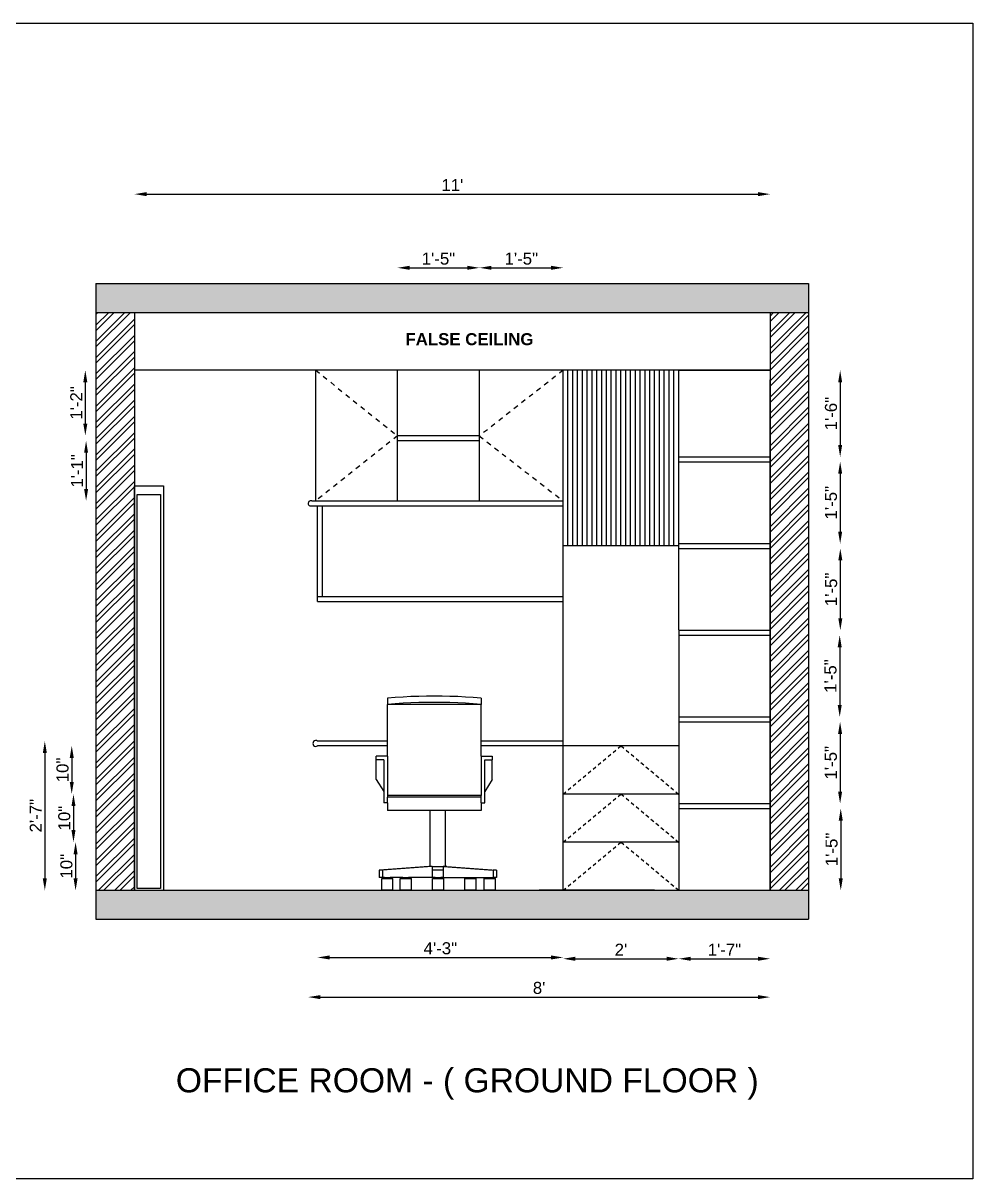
# Model space of a CAD drawing. Header units: feet. Extents: x 2272 to 4893, y 337 to 2916.
# Drawn here: x 3131 to 3328.2, y 1481.5 to 1721.5 of the extents above; entities that cross this region are included whole.
import ezdxf

# ---------------------------------------------------------------- set-up
doc = ezdxf.new("R2010")
doc.units = ezdxf.units.FT
doc.linetypes.add('JIS_02_0.7', pattern=[1.35, 0.75, -0.6])
doc.linetypes.add('JIS_02_1.0', pattern=[2, 1, -1])
doc.layers.add('Door', color=15, linetype='Continuous')
doc.layers.add('Edges', color=7, linetype='Continuous')
doc.styles.get("Standard").update_dxf_attribs({"font": 'arial.ttf'})
doc.dimstyles.new('ISO-25', dxfattribs={"dimtxt": 2.5, "dimasz": 2.5, "dimexe": 1.25, "dimexo": 0.625, "dimtad": 1, "dimdec": 0, "dimlunit": 4, "dimtxsty": 'Standard', "dimcen": 2.5, "dimse1": 1, "dimse2": 1, "dimadec": 0, "dimazin": 0, "dimtfac": 1, "dimtdec": 0, "dimtmove": 0, "dimatfit": 3, "dimfxl": 1, "dimarcsym": 0})

# ---------------------------------------------------------------- blocks, each defined once
blk = doc.blocks.new('Office Chair bk')
at = {"layer": 'Edges'}
for p, q in [((-21.98, 51.05), (-26.13, 50.72)), ((-26.13, 50.72), (-26.13, 47.38)), ((-17.81, 51.31), (-21.98, 51.05)), ((-13.65, 51.51), (-17.81, 51.31)), ((-9.48, 51.66), (-13.65, 51.51)), ((-5.31, 51.75), (-9.48, 51.66)), ((-1.13, 51.78), (-5.31, 51.75)), ((3.04, 51.75), (-1.13, 51.78)), ((7.21, 51.66), (3.04, 51.75)), ((11.38, 51.51), (7.21, 51.66)), ((15.55, 51.31), (11.38, 51.51)), ((19.71, 51.05), (15.55, 51.31)), ((23.87, 50.72), (19.71, 51.05)), ((23.87, 50.72), (23.87, 47.38)), ((-21.98, 47.7), (-26.13, 47.38)), ((23.87, 47.38), (-26.13, 47.38)), ((-26.13, 19.72), (-26.13, 47.38)), ((-17.81, 47.96), (-21.98, 47.7)), ((-13.65, 48.16), (-17.81, 47.96)), ((-9.48, 48.31), (-13.65, 48.16)), ((-5.31, 48.4), (-9.48, 48.31)), ((-1.13, 48.43), (-5.31, 48.4)), ((3.04, 48.4), (-1.13, 48.43)), ((7.21, 48.31), (3.04, 48.4)), ((11.38, 48.16), (7.21, 48.31)), ((15.55, 47.96), (11.38, 48.16)), ((19.71, 47.7), (15.55, 47.96)), ((23.87, 47.38), (19.71, 47.7)), ((23.87, 19.72), (23.87, 47.38)), ((-26.13, 19.72), (-32.13, 19.72)), ((-32.13, 17.72), (-32.13, 19.72)), ((-26.13, 19.72), (-26.13, -1.28)), ((23.87, 19.72), (29.87, 19.72)), ((23.87, 19.72), (23.87, -1.28)), ((29.87, 19.72), (29.87, 17.72)), ((-28.13, 17.72), (-32.13, 17.72)), ((-32.13, 7.16), (-32.13, 17.72)), ((-28.13, 17.72), (-28.13, 0.72)), ((25.87, 17.72), (29.87, 17.72)), ((25.87, 0.72), (25.87, 17.72)), ((29.87, 7.16), (29.87, 17.72)), ((-32.13, 7.16), (-28.13, 0.72)), ((29.87, 7.16), (25.87, 0.72)), ((-28.13, 0.72), (-28.13, -5.31)), ((25.87, -5.31), (25.87, 0.72)), ((-26.13, -5.31), (-28.13, -5.31)), ((23.87, -1.28), (-26.13, -1.28)), ((-26.13, -1.28), (-26.13, -2.28)), ((23.87, -2.28), (-26.13, -2.28)), ((-26.13, -5.31), (-26.13, -2.28)), ((-26.13, -5.31), (-26.13, -9.28)), ((23.87, -2.28), (23.87, -1.28)), ((23.87, -5.31), (23.87, -2.28)), ((23.87, -5.31), (25.87, -5.31)), ((23.87, -5.31), (23.87, -9.28)), ((-3.33, -9.28), (-26.13, -9.28)), ((-3.33, -39.28), (-3.33, -9.28)), ((4.82, -9.28), (-3.33, -9.28)), ((4.82, -39.28), (4.82, -9.28)), ((23.87, -9.28), (4.82, -9.28)), ((-4.01, -39.28), (-30.64, -41.28)), ((-28.82, -41.28), (-30.64, -41.28)), ((-30.64, -41.28), (-30.64, -45.28)), ((-2.19, -39.28), (-28.82, -41.28)), ((-28.82, -41.28), (-28.82, -45.28)), ((-3.33, -39.28), (-4.01, -39.28)), ((-3.2, -39.28), (-3.33, -39.28)), ((-2.19, -39.28), (-3.07, -39.28)), ((-2.19, -39.28), (-2.19, -41.28)), ((-2.19, -39.28), (3.69, -39.28)), ((3.69, -41.28), (-2.19, -41.28)), ((-2.19, -41.28), (-2.19, -45.28)), ((3.69, -39.28), (3.69, -41.28)), ((3.69, -39.28), (30.32, -41.28)), ((4.57, -39.28), (3.69, -39.28)), ((3.69, -41.28), (3.69, -45.28)), ((4.82, -39.28), (4.7, -39.28)), ((5.5, -39.28), (4.82, -39.28)), ((5.5, -39.28), (32.13, -41.28)), ((30.32, -41.28), (30.32, -45.28)), ((32.13, -41.28), (30.32, -41.28)), ((32.13, -41.28), (32.13, -45.28)), ((-28.82, -45.28), (-30.64, -45.28)), ((-29.25, -45.78), (-27.75, -45.78)), ((-29.25, -51.78), (-29.25, -45.78)), ((-27.75, -45.28), (-28.82, -45.28)), ((-27.75, -45.78), (-27.75, -45.28)), ((-27.75, -45.28), (-24.75, -45.28)), ((-27.75, -45.78), (-24.75, -45.78)), ((-24.75, -45.78), (-24.75, -45.28)), ((-17.88, -45.28), (-24.75, -45.28)), ((-24.75, -45.78), (-23.25, -45.78)), ((-23.25, -51.78), (-23.25, -45.78)), ((-19.38, -45.78), (-17.88, -45.78)), ((-19.38, -51.78), (-19.38, -45.78)), ((-17.88, -45.78), (-17.88, -45.28)), ((-17.88, -45.28), (-14.88, -45.28)), ((-17.88, -45.78), (-14.88, -45.78)), ((-14.88, -45.78), (-14.88, -45.28)), ((-2.19, -45.28), (-14.88, -45.28)), ((-14.88, -45.78), (-13.38, -45.78)), ((-13.38, -51.78), (-13.38, -45.78)), ((-0.6, -45.28), (-2.19, -45.28)), ((-2.1, -45.78), (-0.6, -45.78)), ((-2.1, -51.78), (-2.1, -45.78)), ((-0.6, -45.78), (-0.6, -45.28)), ((-0.6, -45.28), (2.4, -45.28)), ((-0.6, -45.78), (2.4, -45.78)), ((2.4, -45.78), (2.4, -45.28)), ((3.69, -45.28), (2.4, -45.28)), ((2.4, -45.78), (3.9, -45.78)), ((3.69, -45.28), (16.76, -45.28)), ((3.9, -51.78), (3.9, -45.78)), ((15.26, -45.78), (16.76, -45.78)), ((15.26, -51.78), (15.26, -45.78)), ((16.76, -45.78), (16.76, -45.28)), ((16.76, -45.28), (19.76, -45.28)), ((16.76, -45.78), (19.76, -45.78)), ((19.76, -45.78), (19.76, -45.28)), ((19.76, -45.28), (27.05, -45.28)), ((19.76, -45.78), (21.26, -45.78)), ((21.26, -51.78), (21.26, -45.78)), ((25.55, -45.78), (27.05, -45.78)), ((25.55, -51.78), (25.55, -45.78)), ((27.05, -45.78), (27.05, -45.28)), ((27.05, -45.28), (30.05, -45.28)), ((27.05, -45.78), (30.05, -45.78)), ((30.05, -45.78), (30.05, -45.28)), ((30.05, -45.28), (30.32, -45.28)), ((30.05, -45.78), (31.55, -45.78)), ((32.13, -45.28), (30.32, -45.28)), ((31.55, -51.78), (31.55, -45.78)), ((-29.25, -51.78), (-23.25, -51.78)), ((-19.38, -51.78), (-13.38, -51.78)), ((-2.1, -51.78), (3.9, -51.78)), ((15.26, -51.78), (21.26, -51.78)), ((25.55, -51.78), (31.55, -51.78))]:
    blk.add_line(p, q, dxfattribs=at)
blk = doc.blocks.new('*D198')
at = {"layer": 'Defpoints', "color": 0, "transparency": 16777216}
for p in [(3225.76, 1670.71), (3208.76, 1649.43), (3225.76, 1649.43)]:
    blk.add_point(p, dxfattribs=at)
at = {"layer": 'Door', "color": 0, "lineweight": -2, "transparency": 16777216}
blk.add_line((3211.26, 1670.71), (3223.26, 1670.71), dxfattribs=at)
at = {"layer": 'Door', "color": 0, "transparency": 16777216}
for points in [[(3211.26, 1671.13), (3211.26, 1670.3), (3208.76, 1670.71)], [(3223.26, 1671.13), (3223.26, 1670.3), (3225.76, 1670.71)]]:
    blk.add_solid(points, dxfattribs=at)
at = {"layer": 'Door', "color": 0, "transparency": 16777216, "insert": (3217.26, 1672.61), "char_height": 2.5, "attachment_point": 5}
blk.add_mtext('1\'-5"', dxfattribs=at)
blk = doc.blocks.new('*D199')
at = {"layer": 'Defpoints', "color": 0, "transparency": 16777216}
for p in [(3243.15, 1670.71), (3225.76, 1649.43), (3243.15, 1649.43)]:
    blk.add_point(p, dxfattribs=at)
at = {"layer": 'Door', "color": 0, "lineweight": -2, "transparency": 16777216}
blk.add_line((3228.26, 1670.71), (3240.65, 1670.71), dxfattribs=at)
at = {"layer": 'Door', "color": 0, "transparency": 16777216}
for points in [[(3228.26, 1671.13), (3228.26, 1670.3), (3225.76, 1670.71)], [(3240.65, 1671.13), (3240.65, 1670.3), (3243.15, 1670.71)]]:
    blk.add_solid(points, dxfattribs=at)
at = {"layer": 'Door', "color": 0, "transparency": 16777216, "insert": (3234.46, 1672.61), "char_height": 2.5, "attachment_point": 5}
blk.add_mtext('1\'-5"', dxfattribs=at)
blk = doc.blocks.new('*D202')
at = {"layer": 'Defpoints', "color": 0, "transparency": 16777216}
for p in [(3192.15, 1572.43), (3243.15, 1572.43), (3243.15, 1527.49)]:
    blk.add_point(p, dxfattribs=at)
at = {"layer": 'Door', "color": 0, "lineweight": -2, "transparency": 16777216}
blk.add_line((3194.65, 1527.49), (3240.65, 1527.49), dxfattribs=at)
at = {"layer": 'Door', "color": 0, "transparency": 16777216}
for points in [[(3194.65, 1527.91), (3194.65, 1527.07), (3192.15, 1527.49)], [(3240.65, 1527.91), (3240.65, 1527.07), (3243.15, 1527.49)]]:
    blk.add_solid(points, dxfattribs=at)
at = {"layer": 'Door', "color": 0, "transparency": 16777216, "insert": (3217.65, 1529.39), "char_height": 2.5, "attachment_point": 5}
blk.add_mtext('4\'-3"', dxfattribs=at)
blk = doc.blocks.new('*D203')
at = {"layer": 'Defpoints', "color": 0, "transparency": 16777216}
for p in [(3267.15, 1541.43), (3286.13, 1541.43), (3286.13, 1527.22)]:
    blk.add_point(p, dxfattribs=at)
at = {"layer": 'Door', "color": 0, "lineweight": -2, "transparency": 16777216}
blk.add_line((3269.65, 1527.22), (3283.63, 1527.22), dxfattribs=at)
at = {"layer": 'Door', "color": 0, "transparency": 16777216}
for points in [[(3269.65, 1527.64), (3269.65, 1526.8), (3267.15, 1527.22)], [(3283.63, 1527.64), (3283.63, 1526.8), (3286.13, 1527.22)]]:
    blk.add_solid(points, dxfattribs=at)
at = {"layer": 'Door', "color": 0, "transparency": 16777216, "insert": (3276.64, 1529.1), "char_height": 2.5, "attachment_point": 5}
blk.add_mtext('1\'-7"', dxfattribs=at)
blk = doc.blocks.new('*D204')
at = {"layer": 'Defpoints', "color": 0, "transparency": 16777216}
for p in [(3243.15, 1541.43), (3267.15, 1541.43), (3267.15, 1527.22)]:
    blk.add_point(p, dxfattribs=at)
at = {"layer": 'Door', "color": 0, "lineweight": -2, "transparency": 16777216}
blk.add_line((3245.65, 1527.22), (3264.65, 1527.22), dxfattribs=at)
at = {"layer": 'Door', "color": 0, "transparency": 16777216}
for points in [[(3245.65, 1527.64), (3245.65, 1526.8), (3243.15, 1527.22)], [(3264.65, 1527.64), (3264.65, 1526.8), (3267.15, 1527.22)]]:
    blk.add_solid(points, dxfattribs=at)
at = {"layer": 'Door', "color": 0, "transparency": 16777216, "insert": (3255.15, 1529.1), "char_height": 2.5, "attachment_point": 5}
blk.add_mtext("2'", dxfattribs=at)
blk = doc.blocks.new('*D205')
at = {"layer": 'Defpoints', "color": 0, "transparency": 16777216}
for p in [(3243.11, 1561.43), (3141.46, 1551.43), (3243.15, 1551.43)]:
    blk.add_point(p, dxfattribs=at)
at = {"layer": 'Door', "color": 0, "lineweight": -2, "transparency": 16777216}
blk.add_line((3141.46, 1558.93), (3141.46, 1553.93), dxfattribs=at)
at = {"layer": 'Door', "color": 0, "transparency": 16777216}
for points in [[(3141.05, 1558.93), (3141.88, 1558.93), (3141.46, 1561.43)], [(3141.05, 1553.93), (3141.88, 1553.93), (3141.46, 1551.43)]]:
    blk.add_solid(points, dxfattribs=at)
at = {"layer": 'Door', "color": 0, "transparency": 16777216, "insert": (3139.56, 1556.43), "char_height": 2.5, "attachment_point": 5, "rotation": 90}
blk.add_mtext('10"', dxfattribs=at)
blk = doc.blocks.new('*D206')
at = {"layer": 'Defpoints', "color": 0, "transparency": 16777216}
for p in [(3243.2, 1571.43), (3141.1, 1561.43), (3243.11, 1561.43)]:
    blk.add_point(p, dxfattribs=at)
at = {"layer": 'Door', "color": 0, "lineweight": -2, "transparency": 16777216}
blk.add_line((3141.1, 1568.93), (3141.1, 1563.93), dxfattribs=at)
at = {"layer": 'Door', "color": 0, "transparency": 16777216}
for points in [[(3140.69, 1568.93), (3141.52, 1568.93), (3141.1, 1571.43)], [(3140.69, 1563.93), (3141.52, 1563.93), (3141.1, 1561.43)]]:
    blk.add_solid(points, dxfattribs=at)
at = {"layer": 'Door', "color": 0, "transparency": 16777216, "insert": (3139.2, 1566.43), "char_height": 2.5, "attachment_point": 5, "rotation": 90}
blk.add_mtext('10"', dxfattribs=at)
blk = doc.blocks.new('*D207')
at = {"layer": 'Defpoints', "color": 0, "transparency": 16777216}
for p in [(3243.15, 1551.43), (3141.9, 1541.43), (3238.15, 1541.43)]:
    blk.add_point(p, dxfattribs=at)
at = {"layer": 'Door', "color": 0, "lineweight": -2, "transparency": 16777216}
blk.add_line((3141.9, 1548.93), (3141.9, 1543.93), dxfattribs=at)
at = {"layer": 'Door', "color": 0, "transparency": 16777216}
for points in [[(3141.48, 1548.93), (3142.32, 1548.93), (3141.9, 1551.43)], [(3141.48, 1543.93), (3142.32, 1543.93), (3141.9, 1541.43)]]:
    blk.add_solid(points, dxfattribs=at)
at = {"layer": 'Door', "color": 0, "transparency": 16777216, "insert": (3140, 1546.43), "char_height": 2.5, "attachment_point": 5, "rotation": 90}
blk.add_mtext('10"', dxfattribs=at)
blk = doc.blocks.new('*D208')
at = {"layer": 'Defpoints', "color": 0, "transparency": 16777216}
for p in [(3208.78, 1634.79), (3144.08, 1622.29), (3208.76, 1622.29)]:
    blk.add_point(p, dxfattribs=at)
at = {"layer": 'Door', "color": 0, "lineweight": -2, "transparency": 16777216}
blk.add_line((3144.08, 1632.29), (3144.08, 1624.79), dxfattribs=at)
at = {"layer": 'Door', "color": 0, "transparency": 16777216}
for points in [[(3143.67, 1632.29), (3144.5, 1632.29), (3144.08, 1634.79)], [(3143.67, 1624.79), (3144.5, 1624.79), (3144.08, 1622.29)]]:
    blk.add_solid(points, dxfattribs=at)
at = {"layer": 'Door', "color": 0, "transparency": 16777216, "insert": (3142.2, 1628.54), "char_height": 2.5, "attachment_point": 5, "rotation": 90}
blk.add_mtext('1\'-1"', dxfattribs=at)
blk = doc.blocks.new('*D209')
at = {"layer": 'Defpoints', "color": 0, "transparency": 16777216}
for p in [(3208.76, 1649.43), (3143.92, 1635.86), (3208.76, 1635.86)]:
    blk.add_point(p, dxfattribs=at)
at = {"layer": 'Door', "color": 0, "lineweight": -2, "transparency": 16777216}
blk.add_line((3143.92, 1646.93), (3143.92, 1638.36), dxfattribs=at)
at = {"layer": 'Door', "color": 0, "transparency": 16777216}
for points in [[(3143.5, 1646.93), (3144.34, 1646.93), (3143.92, 1649.43)], [(3143.5, 1638.36), (3144.34, 1638.36), (3143.92, 1635.86)]]:
    blk.add_solid(points, dxfattribs=at)
at = {"layer": 'Door', "color": 0, "transparency": 16777216, "insert": (3142.04, 1642.65), "char_height": 2.5, "attachment_point": 5, "rotation": 90}
blk.add_mtext('1\'-2"', dxfattribs=at)
blk = doc.blocks.new('*D222')
at = {"layer": 'Defpoints', "color": 0, "transparency": 16777216}
for p in [(3243.15, 1572.43), (3135.51, 1541.43), (3243.15, 1541.43)]:
    blk.add_point(p, dxfattribs=at)
at = {"layer": 'Door', "color": 0, "lineweight": -2, "transparency": 16777216}
blk.add_line((3135.51, 1569.93), (3135.51, 1543.93), dxfattribs=at)
at = {"layer": 'Door', "color": 0, "transparency": 16777216}
for points in [[(3135.09, 1569.93), (3135.93, 1569.93), (3135.51, 1572.43)], [(3135.09, 1543.93), (3135.93, 1543.93), (3135.51, 1541.43)]]:
    blk.add_solid(points, dxfattribs=at)
at = {"layer": 'Door', "color": 0, "transparency": 16777216, "insert": (3133.63, 1556.93), "char_height": 2.5, "attachment_point": 5, "rotation": 90}
blk.add_mtext('2\'-7"', dxfattribs=at)
blk = doc.blocks.new('*D223')
at = {"layer": 'Defpoints', "color": 0, "transparency": 16777216}
for p in [(3286.13, 1686.01), (3154.13, 1661.43), (3286.13, 1661.43)]:
    blk.add_point(p, dxfattribs=at)
at = {"layer": 'Door', "color": 0, "lineweight": -2, "transparency": 16777216}
blk.add_line((3156.63, 1686.01), (3283.63, 1686.01), dxfattribs=at)
at = {"layer": 'Door', "color": 0, "transparency": 16777216}
for points in [[(3156.63, 1686.43), (3156.63, 1685.59), (3154.13, 1686.01)], [(3283.63, 1686.43), (3283.63, 1685.59), (3286.13, 1686.01)]]:
    blk.add_solid(points, dxfattribs=at)
at = {"layer": 'Door', "color": 0, "transparency": 16777216, "insert": (3220.13, 1687.89), "char_height": 2.5, "attachment_point": 5}
blk.add_mtext("11'", dxfattribs=at)
blk = doc.blocks.new('*D270')
at = {"color": 0, "lineweight": -2, "transparency": 16777216}
blk.add_line((3192.7, 1519.26), (3283.63, 1519.26), dxfattribs=at)
at = {"color": 0, "transparency": 16777216}
for points in [[(3192.7, 1519.67), (3192.7, 1518.84), (3190.2, 1519.26)], [(3283.63, 1519.67), (3283.63, 1518.84), (3286.13, 1519.26)]]:
    blk.add_solid(points, dxfattribs=at)
at = {"layer": 'Defpoints', "color": 0, "transparency": 16777216}
for p in [(3190.2, 1621.82), (3286.13, 1621.82), (3286.13, 1519.26)]:
    blk.add_point(p, dxfattribs=at)
at = {"color": 0, "transparency": 16777216, "insert": (3238.16, 1521.16), "char_height": 2.5, "attachment_point": 5}
blk.add_mtext("8'", dxfattribs=at)
blk = doc.blocks.new('*D336')
at = {"color": 0, "lineweight": -2, "transparency": 16777216}
blk.add_line((3300.68, 1646.92), (3300.68, 1633.93), dxfattribs=at)
at = {"color": 0, "transparency": 16777216}
for points in [[(3300.26, 1646.92), (3301.1, 1646.92), (3300.68, 1649.42)], [(3300.26, 1633.93), (3301.1, 1633.93), (3300.68, 1631.43)]]:
    blk.add_solid(points, dxfattribs=at)
at = {"layer": 'Defpoints', "color": 0, "transparency": 16777216}
for p in [(3286.13, 1649.42), (3286.13, 1631.43), (3300.68, 1631.43)]:
    blk.add_point(p, dxfattribs=at)
at = {"color": 0, "transparency": 16777216, "insert": (3298.78, 1640.43), "char_height": 2.5, "attachment_point": 5, "rotation": 90}
blk.add_mtext('1\'-6"', dxfattribs=at)
blk = doc.blocks.new('*D337')
at = {"color": 0, "lineweight": -2, "transparency": 16777216}
blk.add_line((3300.68, 1627.93), (3300.68, 1615.93), dxfattribs=at)
at = {"color": 0, "transparency": 16777216}
for points in [[(3300.26, 1627.93), (3301.1, 1627.93), (3300.68, 1630.43)], [(3300.26, 1615.93), (3301.1, 1615.93), (3300.68, 1613.43)]]:
    blk.add_solid(points, dxfattribs=at)
at = {"layer": 'Defpoints', "color": 0, "transparency": 16777216}
for p in [(3286.13, 1630.43), (3286.13, 1613.43), (3300.68, 1613.43)]:
    blk.add_point(p, dxfattribs=at)
at = {"color": 0, "transparency": 16777216, "insert": (3298.78, 1621.93), "char_height": 2.5, "attachment_point": 5, "rotation": 90}
blk.add_mtext('1\'-5"', dxfattribs=at)
blk = doc.blocks.new('*D338')
at = {"color": 0, "lineweight": -2, "transparency": 16777216}
blk.add_line((3300.71, 1609.93), (3300.71, 1597.93), dxfattribs=at)
at = {"color": 0, "transparency": 16777216}
for points in [[(3300.29, 1609.93), (3301.13, 1609.93), (3300.71, 1612.43)], [(3300.29, 1597.93), (3301.13, 1597.93), (3300.71, 1595.43)]]:
    blk.add_solid(points, dxfattribs=at)
at = {"layer": 'Defpoints', "color": 0, "transparency": 16777216}
for p in [(3286.13, 1612.43), (3286.13, 1595.43), (3300.71, 1595.43)]:
    blk.add_point(p, dxfattribs=at)
at = {"color": 0, "transparency": 16777216, "insert": (3298.81, 1603.93), "char_height": 2.5, "attachment_point": 5, "rotation": 90}
blk.add_mtext('1\'-5"', dxfattribs=at)
blk = doc.blocks.new('*D339')
at = {"color": 0, "lineweight": -2, "transparency": 16777216}
blk.add_line((3300.58, 1591.93), (3300.58, 1579.93), dxfattribs=at)
at = {"color": 0, "transparency": 16777216}
for points in [[(3300.17, 1591.93), (3301, 1591.93), (3300.58, 1594.43)], [(3300.17, 1579.93), (3301, 1579.93), (3300.58, 1577.43)]]:
    blk.add_solid(points, dxfattribs=at)
at = {"layer": 'Defpoints', "color": 0, "transparency": 16777216}
for p in [(3286.13, 1594.43), (3286.13, 1577.43), (3300.58, 1577.43)]:
    blk.add_point(p, dxfattribs=at)
at = {"color": 0, "transparency": 16777216, "insert": (3298.68, 1585.93), "char_height": 2.5, "attachment_point": 5, "rotation": 90}
blk.add_mtext('1\'-5"', dxfattribs=at)
blk = doc.blocks.new('*D340')
at = {"color": 0, "lineweight": -2, "transparency": 16777216}
blk.add_line((3300.66, 1573.93), (3300.66, 1561.93), dxfattribs=at)
at = {"color": 0, "transparency": 16777216}
for points in [[(3300.25, 1573.93), (3301.08, 1573.93), (3300.66, 1576.43)], [(3300.25, 1561.93), (3301.08, 1561.93), (3300.66, 1559.43)]]:
    blk.add_solid(points, dxfattribs=at)
at = {"layer": 'Defpoints', "color": 0, "transparency": 16777216}
for p in [(3286.13, 1576.43), (3286.13, 1559.43), (3300.66, 1559.43)]:
    blk.add_point(p, dxfattribs=at)
at = {"color": 0, "transparency": 16777216, "insert": (3298.76, 1567.93), "char_height": 2.5, "attachment_point": 5, "rotation": 90}
blk.add_mtext('1\'-5"', dxfattribs=at)
blk = doc.blocks.new('*D341')
at = {"color": 0, "lineweight": -2, "transparency": 16777216}
blk.add_line((3300.8, 1555.93), (3300.8, 1543.93), dxfattribs=at)
at = {"color": 0, "transparency": 16777216}
for points in [[(3300.38, 1555.93), (3301.22, 1555.93), (3300.8, 1558.43)], [(3300.38, 1543.93), (3301.22, 1543.93), (3300.8, 1541.43)]]:
    blk.add_solid(points, dxfattribs=at)
at = {"layer": 'Defpoints', "color": 0, "transparency": 16777216}
for p in [(3286.13, 1558.43), (3286.13, 1541.43), (3300.8, 1541.43)]:
    blk.add_point(p, dxfattribs=at)
at = {"color": 0, "transparency": 16777216, "insert": (3298.9, 1549.93), "char_height": 2.5, "attachment_point": 5, "rotation": 90}
blk.add_mtext('1\'-5"', dxfattribs=at)

msp = doc.modelspace()

# ---------------------------------------------------------------- hatches: boundary and pattern name
at = {"layer": 'Door', "true_color": 0x105689}
h = msp.add_hatch(dxfattribs=at)
h.set_pattern_fill('AR-CONC', color=146, scale=0.04)
h.set_pattern_definition([(50, (-1299.639, 991.4474), (7.287387, -0.6375634), [0.762, -8.382]), (355, (-1299.639, 991.4474), (-1.409737, 7.642274), [0.6096, -6.705623]), (100.45144, (-1299.0315, 991.394), (5.87765, 7.00471), [0.6476, -7.12361]), (46.1842, (-1299.639, 993.479), (10.843162, -1.681693), [1.143, -12.573]), (96.63556, (-1298.735, 993.339), (9.496165, 9.897045), [0.9714, -10.685424]), (351.18415, (-1299.639, 993.479), (9.496165, 9.897045), [0.9144, -10.05839]), (21, (-1298.623, 992.9714), (6.064576, -4.090608), [0.762, -8.382]), (326, (-1298.623, 992.9714), (2.472081, 7.367519), [0.6096, -6.7056]), (71.45144, (-1298.1174, 992.6305), (8.536657, 3.276911), [0.6476, -7.123598]), (37.5, (-1299.6388, 991.4474), (0.1235441, 3.3822016), [0, -6.62432, 0, -6.8072, 0, -6.731]), (7.5, (-1299.6388, 991.4474), (2.6727865, 4.007223), [0, -3.88112, 0, -6.47192, 0, -2.5654]), (327.5, (-1301.9045, 991.4474), (5.4236238, -0.2291498), [0, -2.54, 0, -7.9248, 0, -10.5156]), (317.5, (-1302.9205, 991.4474), (5.9251673, 1.0170596), [0, -3.302, 0, -5.26288, 0, -7.4676])])
h.paths.add_polyline_path([(3294.129, 1661.435), (3294.129, 1667.435), (3146.129, 1667.435), (3146.129, 1661.435)])
h.paths.add_polyline_path([(3146.129, 1541.435), (3146.129, 1535.435), (3294.129, 1535.435), (3294.129, 1541.435)])
h = msp.add_hatch(dxfattribs=at)
h.set_pattern_fill('ANSI32', color=146, scale=0.25)
h.set_pattern_definition([(45, (-1299.6388, 991.4474), (-1.683798, 1.683798), []), (45, (-1298.5163, 991.4474), (-1.683798, 1.683798), [])])
h.paths.add_polyline_path([(3146.129, 1541.435), (3154.129, 1541.435), (3154.129, 1625.435), (3154.129, 1661.435), (3146.129, 1661.435)])
h.paths.add_polyline_path([(3294.129, 1661.435), (3286.129, 1661.435), (3286.129, 1649.435), (3286.129, 1541.435), (3294.129, 1541.435)])

# ---------------------------------------------------------------- linework, layer by layer
at = {"linetype": 'JIS_02_1.0'}
for p, q in [((3191.761, 1649.435), (3208.743, 1635.791)), ((3243.154, 1649.435), (3225.743, 1635.791)), ((3208.743, 1635.791), (3191.761, 1622.291)), ((3225.743, 1635.791), (3243.154, 1622.291))]:
    msp.add_line(p, q, dxfattribs=at)
at = {"color": 30, "true_color": 0xf26722}
for p, q in [((3267.154, 1631.435), (3286.129, 1631.435)), ((3267.154, 1630.435), (3286.129, 1630.435)), ((3267.154, 1613.435), (3286.129, 1613.435)), ((3267.154, 1612.435), (3286.129, 1612.435)), ((3267.154, 1595.435), (3286.129, 1595.435)), ((3267.154, 1594.435), (3286.129, 1594.435)), ((3267.154, 1577.435), (3286.129, 1577.435)), ((3267.154, 1576.435), (3286.129, 1576.435)), ((3267.154, 1559.435), (3286.129, 1559.435)), ((3267.154, 1558.435), (3286.129, 1558.435))]:
    msp.add_line(p, q, dxfattribs=at)
at = {"color": 9, "linetype": 'JIS_02_0.7', "true_color": 0xd19cc7}
for p, q in [((3243.154, 1561.435), (3255.178, 1571.435)), ((3255.178, 1571.435), (3267.108, 1561.435)), ((3243.154, 1551.435), (3255.178, 1561.435)), ((3255.178, 1561.435), (3267.129, 1551.435)), ((3243.154, 1541.435), (3255.178, 1551.435)), ((3255.178, 1551.435), (3267.154, 1541.435))]:
    msp.add_line(p, q, dxfattribs=at)
msp.add_lwpolyline([(3114.464, 1721.528), (3328.239, 1721.528), (3328.239, 1481.509), (3114.464, 1481.509)], close=True)
at = {"layer": 'Door', "color": 146, "true_color": 0x105689}
for p, q in [((3146.129, 1667.435), (3146.129, 1535.435)), ((3146.129, 1667.435), (3294.129, 1667.435)), ((3294.129, 1667.435), (3294.129, 1535.435)), ((3146.129, 1661.435), (3294.129, 1661.435)), ((3154.129, 1661.435), (3154.129, 1541.435)), ((3286.129, 1661.435), (3286.129, 1541.435)), ((3286.129, 1661.435), (3286.129, 1649.435)), ((3286.129, 1649.435), (3154.129, 1649.435)), ((3286.129, 1623.435), (3286.129, 1647.435)), ((3286.129, 1618.435), (3286.129, 1635.435)), ((3154.129, 1541.435), (3154.129, 1625.435)), ((3286.129, 1606.435), (3286.129, 1623.435)), ((3286.129, 1582.435), (3286.129, 1606.435)), ((3286.129, 1565.435), (3286.129, 1582.435)), ((3286.129, 1541.435), (3286.129, 1565.435)), ((3146.129, 1541.435), (3294.129, 1541.435)), ((3262.154, 1541.435), (3238.154, 1541.435)), ((3146.129, 1535.435), (3294.129, 1535.435))]:
    msp.add_line(p, q, dxfattribs=at)
at = {"layer": 'Door', "color": 25, "true_color": 0xb4623c}
for p, q in [((3191.761, 1622.291), (3191.761, 1649.435)), ((3208.762, 1622.291), (3208.762, 1649.435)), ((3225.761, 1622.291), (3225.761, 1649.435)), ((3243.154, 1541.435), (3243.154, 1649.435)), ((3267.11, 1649.435), (3267.154, 1541.435)), ((3286.129, 1649.42), (3267.154, 1649.42)), ((3225.743, 1635.791), (3208.743, 1635.791)), ((3225.776, 1634.791), (3208.776, 1634.791)), ((3190.924, 1621.291), (3243.154, 1621.291)), ((3190.967, 1622.291), (3243.154, 1622.291)), ((3192.154, 1601.435), (3192.154, 1621.291)), ((3193.154, 1602.435), (3193.154, 1621.291)), ((3267.145, 1612.972), (3243.154, 1612.972)), ((3192.154, 1602.435), (3243.154, 1602.435)), ((3192.154, 1601.435), (3243.154, 1601.435)), ((3206.683, 1572.435), (3192.154, 1572.435)), ((3243.154, 1572.435), (3226.103, 1572.435)), ((3206.683, 1571.435), (3192.154, 1571.435)), ((3243.154, 1571.435), (3226.103, 1571.435)), ((3267.198, 1571.435), (3243.198, 1571.435)), ((3267.108, 1561.435), (3243.108, 1561.435)), ((3267.129, 1551.435), (3243.129, 1551.435))]:
    msp.add_line(p, q, dxfattribs=at)
at = {"layer": 'Door', "color": 251, "true_color": 0x636466}
for p, q in [((3244.154, 1612.972), (3244.154, 1649.435)), ((3245.154, 1612.972), (3245.154, 1649.435)), ((3246.154, 1612.972), (3246.154, 1649.435)), ((3247.154, 1612.972), (3247.154, 1649.435)), ((3248.154, 1612.972), (3248.154, 1649.435)), ((3249.154, 1612.972), (3249.154, 1649.435)), ((3250.154, 1612.972), (3250.154, 1649.435)), ((3251.154, 1612.972), (3251.154, 1649.435)), ((3252.154, 1612.972), (3252.154, 1649.435)), ((3253.154, 1612.972), (3253.154, 1649.435)), ((3254.154, 1612.972), (3254.154, 1649.435)), ((3255.154, 1612.972), (3255.154, 1649.435)), ((3255.154, 1612.972), (3255.154, 1649.435)), ((3256.154, 1612.972), (3256.154, 1649.435)), ((3257.154, 1612.972), (3257.154, 1649.435)), ((3258.154, 1612.972), (3258.154, 1649.435)), ((3259.154, 1612.972), (3259.154, 1649.435)), ((3260.154, 1612.972), (3260.154, 1649.435)), ((3261.154, 1612.972), (3261.154, 1649.435)), ((3262.154, 1612.972), (3262.154, 1649.435)), ((3262.154, 1612.972), (3262.154, 1649.435)), ((3262.154, 1612.972), (3262.154, 1649.435)), ((3263.154, 1612.972), (3263.154, 1649.435)), ((3264.154, 1612.972), (3264.154, 1649.435)), ((3264.154, 1612.972), (3264.154, 1649.435)), ((3264.154, 1612.972), (3264.154, 1649.435)), ((3265.154, 1612.972), (3265.154, 1649.435)), ((3266.154, 1612.972), (3266.154, 1649.435))]:
    msp.add_line(p, q, dxfattribs=at)
at = {"layer": 'Door', "color": 15}
for p, q in [((3154.129, 1625.435), (3160.129, 1625.435)), ((3160.129, 1625.435), (3160.129, 1541.435))]:
    msp.add_line(p, q, dxfattribs=at)
msp.add_lwpolyline([(3154.662, 1623.643), (3159.55, 1623.643), (3159.55, 1541.816), (3154.662, 1541.816)], close=True, dxfattribs=at)
at = {"layer": 'Door', "color": 25, "true_color": 0xb4623c}
for centre, radius, start, end in [((3190.741, 1621.8), 0.541, 65.26982, 289.79454), ((3191.799, 1571.935), 0.614, 54.56518, 305.43482)]:
    msp.add_arc(centre, radius, start, end, dxfattribs=at)

# ---------------------------------------------------------------- block references
at = {"xscale": 0.3883863595909604, "yscale": 0.3883863595909604, "zscale": 0.3883863595909604}
msp.add_blockref('Office Chair bk', (3216.833, 1561.65), dxfattribs=at)

# ---------------------------------------------------------------- texts
at = {"color": 114, "true_color": 0x139b48, "insert": (3210.401, 1657.142), "char_height": 2.5, "attachment_point": 1}
msp.add_mtext_dynamic_manual_height_columns('{\\fArial|b1|i0|c0|p34;\\C2;\\c2092017;FALSE CEILING }', width=39.0499, gutter_width=12.5, heights=[0], dxfattribs=at)
at = {"color": 4, "insert": (3162.712, 1504.479), "char_height": 5, "attachment_point": 1}
msp.add_mtext_dynamic_manual_height_columns('OFFICE ROOM - ( GROUND FLOOR )', width=205.51662, gutter_width=25, heights=[0], dxfattribs=at)

# ---------------------------------------------------------------- dimensions: what is measured, and where the dimension line sits
at = {"color": 85, "true_color": 0x58ba48}
for base, p1, p2, picture, middle in [((3300.681, 1631.435), (3286.129, 1649.42), (3286.129, 1631.435), '*D336', (3298.78, 1640.427)), ((3300.678, 1613.435), (3286.129, 1630.435), (3286.129, 1613.435), '*D337', (3298.777, 1621.935)), ((3300.71, 1595.435), (3286.129, 1612.435), (3286.129, 1595.435), '*D338', (3298.808, 1603.935)), ((3300.583, 1577.435), (3286.129, 1594.435), (3286.129, 1577.435), '*D339', (3298.682, 1585.935)), ((3300.663, 1559.435), (3286.129, 1576.435), (3286.129, 1559.435), '*D340', (3298.762, 1567.935)), ((3300.801, 1541.435), (3286.129, 1558.435), (3286.129, 1541.435), '*D341', (3298.9, 1549.935))]:
    dim = msp.add_linear_dim(base=base, p1=p1, p2=p2, angle=90, dimstyle='ISO-25', dxfattribs=at)
    dim.commit()
    dim.dimension.update_dxf_attribs({"geometry": picture, "text_midpoint": middle})
dim = msp.add_linear_dim(base=(3286.129, 1519.258), p1=(3190.2, 1621.823), p2=(3286.129, 1621.823), dimstyle='ISO-25', dxfattribs=at)
dim.commit()
dim.dimension.update_dxf_attribs({"geometry": '*D270', "text_midpoint": (3238.165, 1521.16)})
at = {"layer": 'Door', "color": 85, "true_color": 0x58ba48}
for base, p1, p2, picture, middle in [((3286.129, 1686.009), (3154.129, 1661.435), (3286.129, 1661.435), '*D223', (3220.129, 1687.889)), ((3243.154, 1527.491), (3192.154, 1572.435), (3243.154, 1572.435), '*D202', (3217.654, 1529.393)), ((3267.154, 1527.221), (3243.154, 1541.435), (3267.154, 1541.435), '*D204', (3255.154, 1529.101)), ((3286.129, 1527.221), (3267.154, 1541.435), (3286.129, 1541.435), '*D203', (3276.642, 1529.101))]:
    dim = msp.add_linear_dim(base=base, p1=p1, p2=p2, dimstyle='ISO-25', dxfattribs=at)
    dim.commit()
    dim.dimension.update_dxf_attribs({"geometry": picture, "text_midpoint": middle})
for base, p1, p2, picture, middle in [((3225.761, 1670.712), (3208.762, 1649.435), (3225.761, 1649.435), '*D198', (3217.261, 1670.712)), ((3243.154, 1670.712), (3225.761, 1649.435), (3243.154, 1649.435), '*D199', (3234.458, 1670.712))]:
    dim = msp.add_linear_dim(base=base, p1=p1, p2=p2, dimstyle='ISO-25', dxfattribs=at)
    dim.commit()
    dim.dimension.update_dxf_attribs({"geometry": picture, "text_midpoint": middle, "dimtype": 160})
for base, p1, p2, picture, middle in [((3143.922, 1635.863), (3208.762, 1649.435), (3208.762, 1635.863), '*D209', (3142.041, 1642.649)), ((3144.082465906, 1622.291251263), (3208.776107426, 1634.791251263), (3208.761684925, 1622.291251263), '*D208', (3142.202349944, 1628.541251263)), ((3135.51, 1541.435), (3243.154, 1572.435), (3243.154, 1541.435), '*D222', (3133.63, 1556.935)), ((3141.102, 1561.435), (3243.198, 1571.435), (3243.108, 1561.435), '*D206', (3139.201, 1566.435)), ((3141.464, 1551.435), (3243.108, 1561.435), (3243.154, 1551.435), '*D205', (3139.563, 1556.435)), ((3141.901, 1541.435), (3243.154, 1551.435), (3238.154, 1541.435), '*D207', (3139.999, 1546.435))]:
    dim = msp.add_linear_dim(base=base, p1=p1, p2=p2, angle=90, dimstyle='ISO-25', dxfattribs=at)
    dim.commit()
    dim.dimension.update_dxf_attribs({"geometry": picture, "text_midpoint": middle})

doc.saveas('drawing.dxf')
